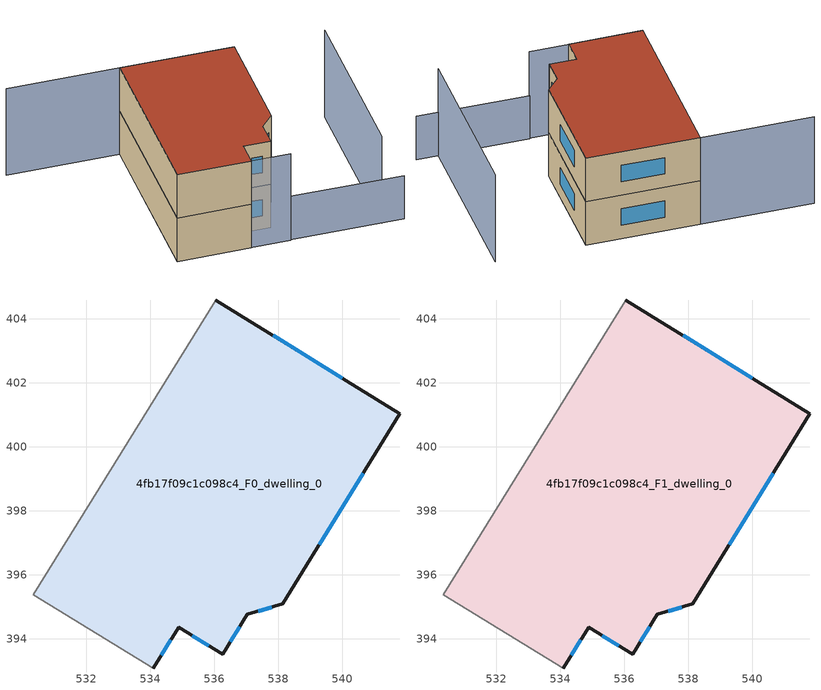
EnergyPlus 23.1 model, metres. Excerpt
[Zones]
4fb17f09c1c098c4_F0_dwelling_0
 floor ground (EU_floor_Construction): 541.79,401.03 538.13,395.09 537.03,394.77 536.26,393.53 534.88,394.37 534.1,393.09 530.34,395.37 536.04,404.59 z0
 wall outside (EU_wall_Construction): 534.1,393.09 534.88,394.37 536.26,393.53 537.03,394.77 538.13,395.09 541.79,401.03 536.04,404.59 z0:3
 wall adiabatic (EU_wall_Construction): 536.04,404.59 530.34,395.37 534.1,393.09 z0:3
 window (EU_Window_Construction): 540,402.14 537.83,403.48 / 539.27,396.94 540.65,399.18 / 537.37,394.87 537.79,394.99 / 536.5,393.91 536.79,394.38 / 535.31,394.11 535.83,393.79 / 534.34,393.49 534.64,393.97 z0.93:2.07
4fb17f09c1c098c4_F1_dwelling_0
 floor to 4fb17f09c1c098c4_F0_dwelling_0 (EU_floor_Construction): 541.79,401.03 538.13,395.09 537.03,394.77 536.26,393.53 534.88,394.37 534.1,393.09 530.34,395.37 536.04,404.59 z3
 wall outside (EU_wall_Construction): 534.1,393.09 534.88,394.37 536.26,393.53 537.03,394.77 538.13,395.09 541.79,401.03 536.04,404.59 z3:6
 wall adiabatic (EU_wall_Construction): 536.04,404.59 530.34,395.37 534.1,393.09 z3:6
 window (EU_Window_Construction): 540,402.14 537.83,403.48 / 539.27,396.94 540.65,399.18 / 537.37,394.87 537.79,394.99 / 536.5,393.91 536.79,394.38 / 535.31,394.11 535.83,393.79 / 534.34,393.49 534.64,393.97 z3.93:5.07
 roof outside (EU_roof_Construction): 538.13,395.09 541.79,401.03 536.04,404.59 530.34,395.37 534.1,393.09 534.88,394.37 536.26,393.53 537.03,394.77 z6
shading: 536.1,391.93 541.8,388.41 z0:3; 530.36,395.4 536.06,391.88 / 540.68,389.1 546.32,398.22 / 530.34,408.11 536.04,404.59 z0:6
[Building]
EU S2 Campaign: North Axis=0; Terrain=City; Solar Distribution=FullExterior
[Site:Location]
Montreal-Trudeau.Intl.AP: Latitude=45.4667; Longitude=-73.75; Time Zone=-5; Elevation=36
[SizingPeriod:WeatherFileDays]
AnnualSizingPeriod: Begin Month=1; Begin Day of Month=1; End Month=12; End Day of Month=31; Day of Week for Start Day=Monday; Use Weather File Daylight Saving Period=No; Use Weather File Rain and Snow Indicators=No
[MATERIAL]
EU_InternalMass_Material: Roughness=MediumRough; Thickness=0.1; Conductivity=1; Density=1800; Specific Heat=900; Thermal Absorptance=0.9; Solar Absorptance=0.7; Visible Absorptance=0.7
[MATERIAL:NOMASS] Roughness=MediumRough; Thermal Absorptance=0.9; Solar Absorptance=0.7; Visible Absorptance=0.7
Name | Thermal Resistance
EU_wall_NoMass; EU_floor_NoMass | 1.51479
EU_roof_NoMass | 2.84114
[WINDOWMATERIAL:SIMPLEGLAZINGSYSTEM]
EU_Window_SimpleGlazing: UFactor=3.53504; Solar Heat Gain Coefficient=0.8; Visible Transmittance=0.8
[CONSTRUCTION]
EU_wall_Construction: EU_wall_NoMass
EU_roof_Construction: EU_roof_NoMass
EU_floor_Construction: EU_floor_NoMass
EU_Window_Construction: EU_Window_SimpleGlazing
EU_InternalMass_Construction: EU_InternalMass_Material
[ZONE] Type=1; Multiplier=1; Ceiling Height=autocalculate; Volume=204.257; Floor Area=autocalculate; Part of Total Floor Area=Yes
4fb17f09c1c098c4_F0_dwelling_0; 4fb17f09c1c098c4_F1_dwelling_0
[INTERNALMASS] Construction=EU_InternalMass_Construction; Surface Area=68.0855
Name | Zone or ZoneList
4fb17f09c1c098c4_F0_dwelling_0_EU_InternalMass | 4fb17f09c1c098c4_F0_dwelling_0
4fb17f09c1c098c4_F1_dwelling_0_EU_InternalMass | 4fb17f09c1c098c4_F1_dwelling_0
[OTHEREQUIPMENT] Fuel Type=Electricity; Design Level Calculation Method=Watts/Area; Power per Zone Floor Area=1; Fraction Latent=0; Fraction Radiant=0; Fraction Lost=0; Carbon Dioxide Generation Rate=0; EndUse Subcategory=EU_Step8_InternalGains
Name | Zone or ZoneList or Space or SpaceList | Schedule
EU_Step8_InternalGain_4fb17f09c1c098c4_F0_dwelling_0_f000 | 4fb17f09c1c098c4_F0_dwelling_0 | EU_Step8_GainSchedule_4fb17f09c1c098c4_F0_dwelling_0_f000
EU_Step8_InternalGain_4fb17f09c1c098c4_F1_dwelling_0_f000 | 4fb17f09c1c098c4_F1_dwelling_0 | EU_Step8_GainSchedule_4fb17f09c1c098c4_F1_dwelling_0_f000
[ZONEVENTILATION:DESIGNFLOWRATE] Schedule=EU_AlwaysOn; Design Flow Rate Calculation Method=AirChanges/Hour; Air Changes per Hour=0.775154; Ventilation Type=Natural; Fan Pressure Rise=0; Fan Total Efficiency=1; Constant Term Coefficient=1; Temperature Term Coefficient=0; Velocity Term Coefficient=0; Velocity Squared Term Coefficient=0; Minimum Indoor Temperature=-100; Maximum Indoor Temperature=100; Delta Temperature=-100; Minimum Outdoor Temperature=-100; Maximum Outdoor Temperature=100; Maximum Wind Speed=40
Name | Zone or ZoneList or Space or SpaceList
EU_ConstantAir_4fb17f09c1c098c4_F0_dwelling_0 | 4fb17f09c1c098c4_F0_dwelling_0
EU_ConstantAir_4fb17f09c1c098c4_F1_dwelling_0 | 4fb17f09c1c098c4_F1_dwelling_0
[HVACTEMPLATE:THERMOSTAT] Constant Heating Setpoint=20; Constant Cooling Setpoint=50
EU_HeatOnly_4fb17f09c1c098c4_F0_dwelling_0; EU_HeatOnly_4fb17f09c1c098c4_F1_dwelling_0
[HVACTEMPLATE:ZONE:IDEALLOADSAIRSYSTEM] System Availability Schedule=EU_AlwaysOn; Maximum Heating Supply Air Temperature=50; Minimum Cooling Supply Air Temperature=13; Maximum Heating Supply Air Humidity Ratio=0.0156; Minimum Cooling Supply Air Humidity Ratio=0.0077; Heating Limit=NoLimit; Cooling Limit=NoLimit; Heating Availability Schedule=EU_AlwaysOn; Cooling Availability Schedule=EU_CoolingOff; Dehumidification Control Type=ConstantSensibleHeatRatio; Cooling Sensible Heat Ratio=0.7; Dehumidification Setpoint=60; Humidification Control Type=None; Humidification Setpoint=30; Outdoor Air Method=None; Outdoor Air Flow Rate per Person=0.00944; Outdoor Air Flow Rate per Zone Floor Area=0; Outdoor Air Flow Rate per Zone=0; Demand Controlled Ventilation Type=None; Outdoor Air Economizer Type=NoEconomizer; Heat Recovery Type=None; Sensible Heat Recovery Effectiveness=0.7; Latent Heat Recovery Effectiveness=0.65
Name | Template Thermostat
4fb17f09c1c098c4_F0_dwelling_0 | EU_HeatOnly_4fb17f09c1c098c4_F0_dwelling_0
4fb17f09c1c098c4_F1_dwelling_0 | EU_HeatOnly_4fb17f09c1c098c4_F1_dwelling_0
[SIZING:ZONE] Zone Cooling Design Supply Air Temperature Input Method=SupplyAirTemperature; Zone Cooling Design Supply Air Temperature=13; Zone Heating Design Supply Air Temperature Input Method=SupplyAirTemperature; Zone Heating Design Supply Air Temperature=50; Zone Cooling Design Supply Air Humidity Ratio=0.008; Zone Heating Design Supply Air Humidity Ratio=0.008; Cooling Design Air Flow Method=DesignDay; Cooling Design Air Flow Rate=0; Cooling Minimum Air Flow per Zone Floor Area=0.000762; Cooling Minimum Air Flow=0; Cooling Minimum Air Flow Fraction=0.2; Heating Design Air Flow Method=DesignDay; Heating Design Air Flow Rate=0; Heating Maximum Air Flow per Zone Floor Area=0.002032; Heating Maximum Air Flow=0.141576; Heating Maximum Air Flow Fraction=0.3; Account for Dedicated Outdoor Air System=No; Dedicated Outdoor Air System Control Strategy=NeutralSupplyAir; Dedicated Outdoor Air Low Setpoint Temperature for Design=autosize; Dedicated Outdoor Air High Setpoint Temperature for Design=autosize; Zone Load Sizing Method=Sensible Load Only No Latent Load; Zone Latent Cooling Design Supply Air Humidity Ratio Input Method=HumidityRatioDifference; Zone Cooling Design Supply Air Humidity Ratio Difference=0.005; Zone Latent Heating Design Supply Air Humidity Ratio Input Method=HumidityRatioDifference; Zone Humidification Design Supply Air Humidity Ratio Difference=0.005
4fb17f09c1c098c4_F0_dwelling_0; 4fb17f09c1c098c4_F1_dwelling_0
[SCHEDULE:CONSTANT]
Name | Hourly Value
EU_AlwaysOn | 1
EU_CoolingOff | 0
[SCHEDULE:FILE] Column Number=1; Rows to Skip at Top=0; Number of Hours of Data=8760; Column Separator=Comma; Interpolate to Timestep=No; Minutes per Item=60; Adjust Schedule for Daylight Savings=Yes
Name | File
EU_Step8_GainSchedule_4fb17f09c1c098c4_F0_dwelling_0_f000 | ../../schedules/4fb17f09c1c098c4/4fb17f09c1c098c4_F0_dwelling_0_f000_gain.csv
EU_Step8_GainSchedule_4fb17f09c1c098c4_F1_dwelling_0_f000 | ../../schedules/4fb17f09c1c098c4/4fb17f09c1c098c4_F1_dwelling_0_f000_gain.csv
